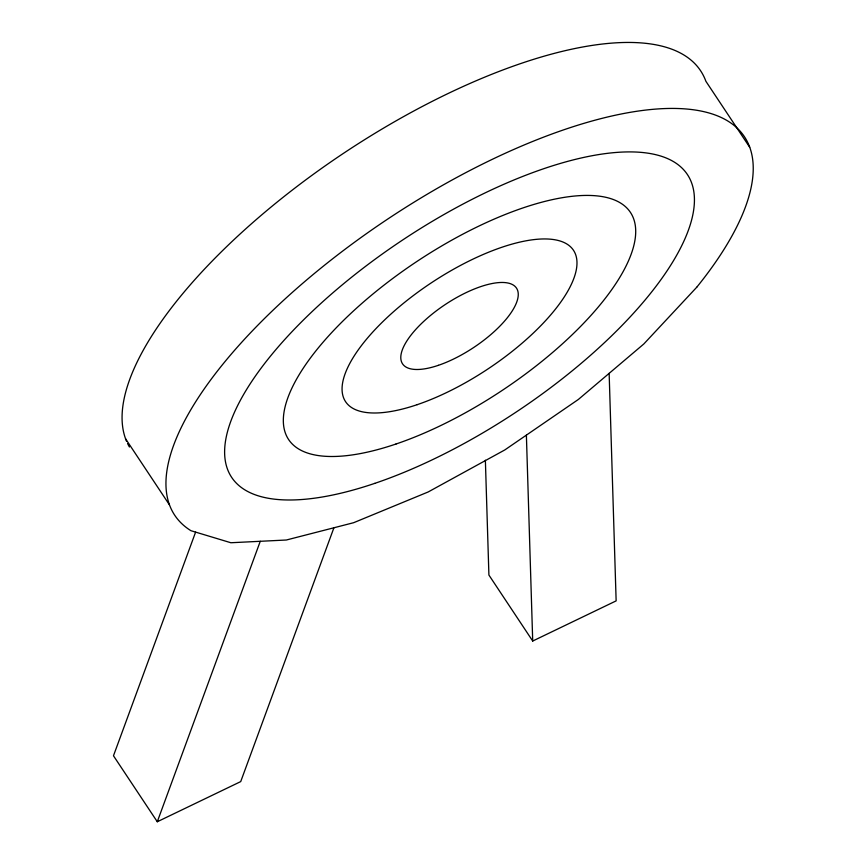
<?xml version="1.0" encoding="UTF-8"?>
<svg xmlns="http://www.w3.org/2000/svg" width="865" height="865" viewBox="0 0 865 865"><rect width="100%" height="100%" fill="white"/><g stroke="black" fill="none" stroke-linecap="round" stroke-linejoin="round"><path stroke-width="1.3" d="M195.587 532.17L113.477 755.772L157.289 821.75L240.719 781.592L333.912 527.78M157.289 821.75L260.268 541.295M485.373 460.234L488.909 575.052L532.71 641.03L616.14 600.872L609.144 373.366M749.696 147.255L705.883 81.278A341.989 128.831 -33.6 0 0 367.539 137.849A341.989 128.831 -33.6 0 0 126.506 441.172M125.544 438.739L169.356 504.717M526.385 435.127L532.71 641.03M129.436 446.989A341.989 128.831 -33.6 0 1 127.588 443.55M696.725 287.256L643.82 343.967L578.361 399.457L504.803 449.941L428.164 491.969L353.655 522.698L286.358 540.009L230.869 542.744L190.96 530.71A341.989 128.831 -33.6 0 1 490.888 160.003A341.989 128.831 -33.6 0 1 696.725 287.256M374.826 483.351A273.589 103.065 -33.6 0 0 691.654 183.002A273.589 103.065 -33.6 0 0 312.081 311.605A273.589 103.065 -33.6 0 0 374.826 483.351M438.35 365.333A68.4 25.766 -33.6 0 0 517.562 290.24A68.4 25.766 -33.6 0 0 422.661 322.396A68.4 25.766 -33.6 0 0 438.35 365.333M417.179 404.669A136.8 51.532 -33.6 0 0 575.593 254.494A136.8 51.532 -33.6 0 0 385.801 318.796A136.8 51.532 -33.6 0 0 417.179 404.669M395.997 444.015A205.189 77.299 -33.6 0 0 633.623 218.748A205.189 77.299 -33.6 0 0 348.941 315.195A205.189 77.299 -33.6 0 0 395.997 444.015"/></g></svg>
